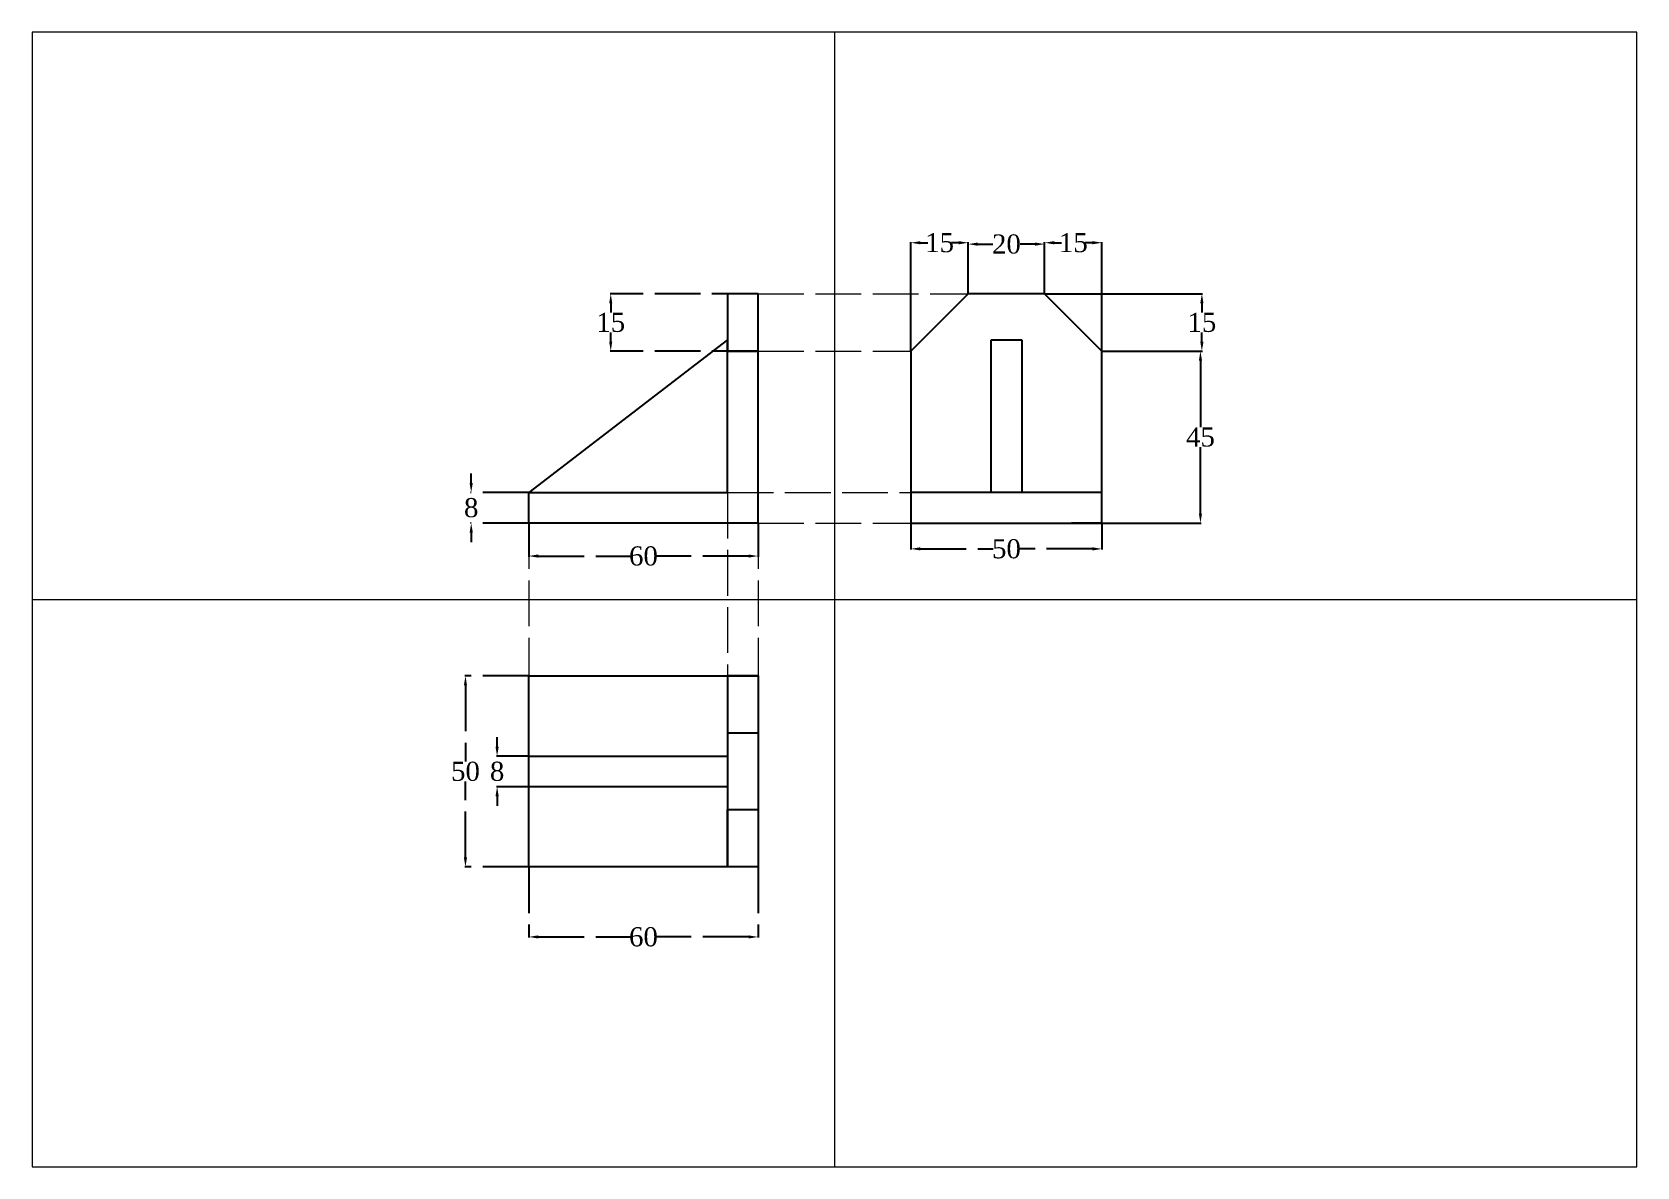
# Model space of a CAD drawing. Header units: millimetres. Extents: x 0 to 420, y 0 to 297.
import ezdxf

# ---------------------------------------------------------------- set-up
doc = ezdxf.new("R2010")
doc.units = ezdxf.units.MM
doc.header["$MEASUREMENT"] = 0
doc.linetypes.add('ACAD_ISO02W100', pattern=[15, 12, -3])
doc.styles.get("Standard").update_dxf_attribs({"font": 'times.ttf', "height": 5})
doc.dimstyles.get("Standard").update_dxf_attribs({"dimtxt": 5, "dimasz": 2.5, "dimexe": 0.18, "dimexo": 0.0625, "dimgap": 0.09, "dimtad": 0, "dimtih": 1, "dimtoh": 1, "dimdec": 0, "dimzin": 0, "dimdsep": 46, "dimtxsty": 'Standard', "dimcen": 0.09, "dimadec": 0, "dimazin": 0, "dimtfac": 1, "dimtdec": 0, "dimtofl": 0, "dimtmove": 0, "dimatfit": 3, "dimfxl": 1, "dimtolj": 1, "dimtzin": 0, "dimarcsym": 0})

# ---------------------------------------------------------------- blocks, each defined once
blk = doc.blocks.new('*D1')
at = {"color": 0, "lineweight": -2, "transparency": 16777216}
for p, q in [((280.06, 213.5), (305.95, 213.5)), ((305.77, 211), (305.77, 193.63)), ((305.77, 171), (305.77, 188.37)), ((280.06, 168.5), (305.95, 168.5))]:
    blk.add_line(p, q, dxfattribs=at)
at = {"color": 0, "lineweight": 15, "transparency": 16777216}
for points in [[(305.36, 211), (306.19, 211), (305.77, 213.5)], [(305.36, 171), (306.19, 171), (305.77, 168.5)]]:
    blk.add_solid(points, dxfattribs=at)
at = {"layer": 'Defpoints', "color": 0, "lineweight": 15, "transparency": 16777216}
for p in [(280, 213.5), (280, 168.5), (305.77, 168.5)]:
    blk.add_point(p, dxfattribs=at)
at = {"color": 0, "lineweight": 15, "transparency": 16777216, "insert": (305.77, 191), "char_height": 5, "attachment_point": 5}
blk.add_mtext('\\A1;45', dxfattribs=at)
blk = doc.blocks.new('*D2')
at = {"color": 0, "lineweight": -2, "transparency": 16777216}
for p, q in [((265.06, 228.5), (306.33, 228.5)), ((306.15, 226), (306.15, 223.63)), ((306.15, 216), (306.15, 218.37)), ((280.06, 213.5), (306.33, 213.5))]:
    blk.add_line(p, q, dxfattribs=at)
at = {"color": 0, "lineweight": 15, "transparency": 16777216}
for points in [[(305.73, 226), (306.57, 226), (306.15, 228.5)], [(305.73, 216), (306.57, 216), (306.15, 213.5)]]:
    blk.add_solid(points, dxfattribs=at)
at = {"layer": 'Defpoints', "color": 0, "lineweight": 15, "transparency": 16777216}
for p in [(265, 228.5), (280, 213.5), (306.15, 213.5)]:
    blk.add_point(p, dxfattribs=at)
at = {"color": 0, "lineweight": 15, "transparency": 16777216, "insert": (306.15, 221), "char_height": 5, "attachment_point": 5}
blk.add_mtext('\\A1;15', dxfattribs=at)
blk = doc.blocks.new('*D3')
at = {"color": 0, "lineweight": -2, "transparency": 16777216}
for p, q in [((265, 228.56), (265, 242.05)), ((267.5, 241.87), (269.39, 241.87)), ((277.5, 241.87), (275.61, 241.87)), ((280, 213.56), (280, 242.05))]:
    blk.add_line(p, q, dxfattribs=at)
at = {"color": 0, "lineweight": 15, "transparency": 16777216}
for points in [[(267.5, 242.29), (267.5, 241.45), (265, 241.87)], [(277.5, 242.29), (277.5, 241.45), (280, 241.87)]]:
    blk.add_solid(points, dxfattribs=at)
at = {"layer": 'Defpoints', "color": 0, "lineweight": 15, "transparency": 16777216}
for p in [(280, 241.87), (265, 228.5), (280, 213.5)]:
    blk.add_point(p, dxfattribs=at)
at = {"color": 0, "lineweight": 15, "transparency": 16777216, "insert": (272.5, 241.87), "char_height": 5, "attachment_point": 5}
blk.add_mtext('\\A1;15', dxfattribs=at)
blk = doc.blocks.new('*D4')
at = {"color": 0, "lineweight": -2, "transparency": 16777216}
for p, q in [((245, 228.56), (245, 241.69)), ((247.5, 241.51), (251.43, 241.51)), ((262.5, 241.51), (258.57, 241.51)), ((265, 228.56), (265, 241.69))]:
    blk.add_line(p, q, dxfattribs=at)
at = {"color": 0, "lineweight": 15, "transparency": 16777216}
for points in [[(247.5, 241.93), (247.5, 241.09), (245, 241.51)], [(262.5, 241.93), (262.5, 241.09), (265, 241.51)]]:
    blk.add_solid(points, dxfattribs=at)
at = {"layer": 'Defpoints', "color": 0, "lineweight": 15, "transparency": 16777216}
for p in [(265, 241.51), (245, 228.5), (265, 228.5)]:
    blk.add_point(p, dxfattribs=at)
at = {"color": 0, "lineweight": 15, "transparency": 16777216, "insert": (255, 241.51), "char_height": 5, "attachment_point": 5}
blk.add_mtext('\\A1;20', dxfattribs=at)
blk = doc.blocks.new('*D5')
at = {"color": 0, "lineweight": -2, "transparency": 16777216}
for p, q in [((230, 213.56), (230, 242.05)), ((232.5, 241.87), (234.39, 241.87)), ((242.5, 241.87), (240.61, 241.87)), ((245, 228.56), (245, 242.05))]:
    blk.add_line(p, q, dxfattribs=at)
at = {"color": 0, "lineweight": 15, "transparency": 16777216}
for points in [[(232.5, 242.29), (232.5, 241.45), (230, 241.87)], [(242.5, 242.29), (242.5, 241.45), (245, 241.87)]]:
    blk.add_solid(points, dxfattribs=at)
at = {"layer": 'Defpoints', "color": 0, "lineweight": 15, "transparency": 16777216}
for p in [(245, 241.87), (245, 228.5), (230, 213.5)]:
    blk.add_point(p, dxfattribs=at)
at = {"color": 0, "lineweight": 15, "transparency": 16777216, "insert": (237.5, 241.87), "char_height": 5, "attachment_point": 5}
blk.add_mtext('\\A1;15', dxfattribs=at)
blk = doc.blocks.new('*D6')
at = {"color": 0, "linetype": 'ACAD_ISO02W100', "lineweight": -2, "transparency": 16777216}
for p, q in [((114.92, 179), (114.92, 181.5)), ((129.94, 176.5), (114.74, 176.5)), ((129.94, 168.5), (114.74, 168.5)), ((114.92, 166), (114.92, 163.5))]:
    blk.add_line(p, q, dxfattribs=at)
at = {"color": 0, "linetype": 'ACAD_ISO02W100', "lineweight": 15, "transparency": 16777216}
for points in [[(114.51, 179), (115.34, 179), (114.92, 176.5)], [(114.51, 166), (115.34, 166), (114.92, 168.5)]]:
    blk.add_solid(points, dxfattribs=at)
at = {"layer": 'Defpoints', "color": 0, "linetype": 'ACAD_ISO02W100', "lineweight": 15, "transparency": 16777216}
for p in [(130, 176.5), (114.92, 168.5), (130, 168.5)]:
    blk.add_point(p, dxfattribs=at)
at = {"color": 0, "linetype": 'ACAD_ISO02W100', "lineweight": 15, "transparency": 16777216, "insert": (114.92, 172.5), "char_height": 5, "attachment_point": 5}
blk.add_mtext('\\A1;8', dxfattribs=at)
blk = doc.blocks.new('*D7')
at = {"color": 0, "linetype": 'ACAD_ISO02W100', "lineweight": -2, "transparency": 16777216}
for p, q in [((189.94, 228.5), (151.26, 228.5)), ((151.44, 226), (151.44, 223.63)), ((151.44, 216), (151.44, 218.37)), ((189.94, 213.5), (151.26, 213.5))]:
    blk.add_line(p, q, dxfattribs=at)
at = {"color": 0, "linetype": 'ACAD_ISO02W100', "lineweight": 15, "transparency": 16777216}
for points in [[(151.02, 226), (151.85, 226), (151.44, 228.5)], [(151.02, 216), (151.85, 216), (151.44, 213.5)]]:
    blk.add_solid(points, dxfattribs=at)
at = {"layer": 'Defpoints', "color": 0, "linetype": 'ACAD_ISO02W100', "lineweight": 15, "transparency": 16777216}
for p in [(151.44, 228.5), (190, 228.5), (190, 213.5)]:
    blk.add_point(p, dxfattribs=at)
at = {"color": 0, "linetype": 'ACAD_ISO02W100', "lineweight": 15, "transparency": 16777216, "insert": (151.44, 221), "char_height": 5, "attachment_point": 5}
blk.add_mtext('\\A1;15', dxfattribs=at)
blk = doc.blocks.new('*D8')
at = {"color": 0, "linetype": 'ACAD_ISO02W100', "lineweight": -2, "transparency": 16777216}
for p, q in [((130, 168.44), (130, 159.69)), ((190, 168.44), (190, 159.69)), ((132.5, 159.87), (156.51, 159.87)), ((187.5, 159.87), (163.49, 159.87))]:
    blk.add_line(p, q, dxfattribs=at)
at = {"color": 0, "linetype": 'ACAD_ISO02W100', "lineweight": 15, "transparency": 16777216}
for points in [[(132.5, 160.29), (132.5, 159.45), (130, 159.87)], [(187.5, 160.29), (187.5, 159.45), (190, 159.87)]]:
    blk.add_solid(points, dxfattribs=at)
at = {"layer": 'Defpoints', "color": 0, "linetype": 'ACAD_ISO02W100', "lineweight": 15, "transparency": 16777216}
for p in [(130, 168.5), (190, 168.5), (190, 159.87)]:
    blk.add_point(p, dxfattribs=at)
at = {"color": 0, "linetype": 'ACAD_ISO02W100', "lineweight": 15, "transparency": 16777216, "insert": (160, 159.87), "char_height": 5, "attachment_point": 5}
blk.add_mtext('\\A1;60', dxfattribs=at)
blk = doc.blocks.new('*D9')
at = {"color": 0, "linetype": 'ACAD_ISO02W100', "lineweight": -2, "transparency": 16777216}
for p, q in [((230, 168.44), (230, 161.57)), ((280, 168.44), (280, 161.57)), ((232.5, 161.75), (251.53, 161.75)), ((277.5, 161.75), (258.47, 161.75))]:
    blk.add_line(p, q, dxfattribs=at)
at = {"color": 0, "linetype": 'ACAD_ISO02W100', "lineweight": 15, "transparency": 16777216}
for points in [[(232.5, 162.17), (232.5, 161.33), (230, 161.75)], [(277.5, 162.17), (277.5, 161.33), (280, 161.75)]]:
    blk.add_solid(points, dxfattribs=at)
at = {"layer": 'Defpoints', "color": 0, "linetype": 'ACAD_ISO02W100', "lineweight": 15, "transparency": 16777216}
for p in [(230, 168.5), (280, 168.5), (280, 161.75)]:
    blk.add_point(p, dxfattribs=at)
at = {"color": 0, "linetype": 'ACAD_ISO02W100', "lineweight": 15, "transparency": 16777216, "insert": (255, 161.75), "char_height": 5, "attachment_point": 5}
blk.add_mtext('\\A1;50', dxfattribs=at)
blk = doc.blocks.new('*D10')
at = {"color": 0, "linetype": 'ACAD_ISO02W100', "lineweight": -2, "transparency": 16777216}
for p, q in [((129.94, 128.5), (113.24, 128.5)), ((113.42, 126), (113.42, 106.13)), ((113.42, 81), (113.42, 100.87)), ((129.94, 78.5), (113.24, 78.5))]:
    blk.add_line(p, q, dxfattribs=at)
at = {"color": 0, "linetype": 'ACAD_ISO02W100', "lineweight": 15, "transparency": 16777216}
for points in [[(113, 126), (113.83, 126), (113.42, 128.5)], [(113, 81), (113.83, 81), (113.42, 78.5)]]:
    blk.add_solid(points, dxfattribs=at)
at = {"layer": 'Defpoints', "color": 0, "linetype": 'ACAD_ISO02W100', "lineweight": 15, "transparency": 16777216}
for p in [(130, 128.5), (113.42, 78.5), (130, 78.5)]:
    blk.add_point(p, dxfattribs=at)
at = {"color": 0, "linetype": 'ACAD_ISO02W100', "lineweight": 15, "transparency": 16777216, "insert": (113.42, 103.5), "char_height": 5, "attachment_point": 5}
blk.add_mtext('\\A1;50', dxfattribs=at)
blk = doc.blocks.new('*D11')
at = {"color": 0, "linetype": 'ACAD_ISO02W100', "lineweight": -2, "transparency": 16777216}
for p, q in [((130, 78.44), (130, 60.01)), ((190, 78.44), (190, 60.01)), ((132.5, 60.19), (156.51, 60.19)), ((187.5, 60.19), (163.49, 60.19))]:
    blk.add_line(p, q, dxfattribs=at)
at = {"color": 0, "linetype": 'ACAD_ISO02W100', "lineweight": 15, "transparency": 16777216}
for points in [[(132.5, 60.6), (132.5, 59.77), (130, 60.19)], [(187.5, 60.6), (187.5, 59.77), (190, 60.19)]]:
    blk.add_solid(points, dxfattribs=at)
at = {"layer": 'Defpoints', "color": 0, "linetype": 'ACAD_ISO02W100', "lineweight": 15, "transparency": 16777216}
for p in [(130, 78.5), (190, 78.5), (190, 60.19)]:
    blk.add_point(p, dxfattribs=at)
at = {"color": 0, "linetype": 'ACAD_ISO02W100', "lineweight": 15, "transparency": 16777216, "insert": (160, 60.19), "char_height": 5, "attachment_point": 5}
blk.add_mtext('\\A1;60', dxfattribs=at)
blk = doc.blocks.new('*D12')
at = {"color": 0, "linetype": 'ACAD_ISO02W100', "lineweight": -2, "transparency": 16777216}
for p, q in [((121.7, 110), (121.7, 112.5)), ((129.94, 107.5), (121.52, 107.5)), ((129.94, 99.5), (121.52, 99.5)), ((121.7, 97), (121.7, 94.5))]:
    blk.add_line(p, q, dxfattribs=at)
at = {"color": 0, "linetype": 'ACAD_ISO02W100', "lineweight": 15, "transparency": 16777216}
for points in [[(121.28, 110), (122.12, 110), (121.7, 107.5)], [(121.28, 97), (122.12, 97), (121.7, 99.5)]]:
    blk.add_solid(points, dxfattribs=at)
at = {"layer": 'Defpoints', "color": 0, "linetype": 'ACAD_ISO02W100', "lineweight": 15, "transparency": 16777216}
for p in [(121.7, 107.5), (130, 107.5), (130, 99.5)]:
    blk.add_point(p, dxfattribs=at)
at = {"color": 0, "linetype": 'ACAD_ISO02W100', "lineweight": 15, "transparency": 16777216, "insert": (121.7, 103.5), "char_height": 5, "attachment_point": 5}
blk.add_mtext('\\A1;8', dxfattribs=at)

msp = doc.modelspace()

# ---------------------------------------------------------------- linework, layer by layer
at = {"lineweight": 15}
for p, q in [((210, 297), (210, 0)), ((0, 148.5), (420, 148.5))]:
    msp.add_line(p, q, dxfattribs=at)
for p, q in [((190, 228.5), (182, 228.5)), ((182, 228.5), (182, 213.5)), ((190, 213.5), (190, 228.5)), ((245, 228.5), (230, 213.5)), ((265, 228.5), (245, 228.5)), ((265, 228.5), (280, 213.5)), ((182, 216.5), (130, 176.5)), ((182, 176.5), (182, 216.5)), ((251, 176.5), (251, 216.5)), ((251, 216.5), (255, 216.5)), ((255, 216.5), (259, 216.5)), ((259, 216.5), (259, 176.5)), ((182, 176.5), (182, 213.5)), ((182, 213.5), (190, 213.5)), ((190, 168.5), (190, 213.5)), ((230, 213.5), (230, 168.5)), ((280, 168.5), (280, 213.5)), ((130, 168.5), (130, 176.5)), ((130, 176.5), (182, 176.5)), ((280, 176.5), (230, 176.5)), ((259, 176.5), (251, 176.5)), ((280, 168.5), (280, 176.5)), ((190, 168.5), (130, 168.5)), ((230, 168.5), (280, 168.5)), ((280, 168.5), (272, 168.5)), ((130, 78.5), (130, 128.5)), ((130, 128.5), (190, 128.5)), ((190, 128.5), (182, 128.5)), ((182, 128.5), (182, 78.5)), ((190, 128.5), (190, 78.5)), ((190, 128.5), (190, 113.5)), ((190, 113.5), (182, 113.5)), ((130, 103.5), (130, 107.5)), ((130, 107.5), (182, 107.5)), ((182, 107.5), (182, 99.5)), ((182, 99.5), (130, 99.5)), ((182, 78.5), (182, 93.5)), ((182, 93.5), (190, 93.5)), ((190, 78.5), (130, 78.5))]:
    msp.add_line(p, q)
at = {"color": 240, "linetype": 'ACAD_ISO02W100', "lineweight": 15, "true_color": 0xed1f24}
for p, q in [((190, 228.5), (245, 228.5)), ((190, 213.5), (230, 213.5)), ((182, 176.5), (230, 176.5)), ((182, 176.5), (182, 128.5)), ((130, 168.5), (130, 128.5)), ((190, 168.5), (230, 168.5)), ((190, 168.5), (190, 128.5))]:
    msp.add_line(p, q, dxfattribs=at)
at = {"lineweight": 15}
msp.add_lwpolyline([(0, 0), (420, 0), (420, 297), (0, 297)], close=True, dxfattribs=at)

# ---------------------------------------------------------------- dimensions: what is measured, and where the dimension line sits
for base, p1, p2, picture, middle in [((245, 241.87), (230, 213.5), (245, 228.5), '*D5', (237.5, 241.87)), ((265, 241.51), (245, 228.5), (265, 228.5), '*D4', (255, 241.51)), ((280, 241.87), (265, 228.5), (280, 213.5), '*D3', (272.5, 241.87))]:
    dim = msp.add_linear_dim(base=base, p1=p1, p2=p2, dimstyle='Standard', dxfattribs=at)
    dim.commit()
    dim.dimension.update_dxf_attribs({"geometry": picture, "text_midpoint": middle})
at = {"linetype": 'ACAD_ISO02W100', "lineweight": 15}
for base, p1, p2, picture, middle in [((151.44, 228.5), (190, 213.5), (190, 228.5), '*D7', (151.44, 221)), ((114.92, 168.5), (130, 176.5), (130, 168.5), '*D6', (114.92, 172.5)), ((113.42, 78.5), (130, 128.5), (130, 78.5), '*D10', (113.42, 103.5)), ((121.7, 107.5), (130, 99.5), (130, 107.5), '*D12', (121.7, 103.5))]:
    dim = msp.add_linear_dim(base=base, p1=p1, p2=p2, angle=90, dimstyle='Standard', dxfattribs=at)
    dim.commit()
    dim.dimension.update_dxf_attribs({"geometry": picture, "text_midpoint": middle})
at = {"lineweight": 15}
for base, p1, p2, picture, middle in [((306.15, 213.5), (265, 228.5), (280, 213.5), '*D2', (306.15, 221)), ((305.77, 168.5), (280, 213.5), (280, 168.5), '*D1', (305.77, 191))]:
    dim = msp.add_linear_dim(base=base, p1=p1, p2=p2, angle=90, dimstyle='Standard', dxfattribs=at)
    dim.commit()
    dim.dimension.update_dxf_attribs({"geometry": picture, "text_midpoint": middle})
at = {"linetype": 'ACAD_ISO02W100', "lineweight": 15}
for base, p1, p2, picture, middle in [((190, 159.87), (130, 168.5), (190, 168.5), '*D8', (160, 159.87)), ((280, 161.75), (230, 168.5), (280, 168.5), '*D9', (255, 161.75)), ((190, 60.19), (130, 78.5), (190, 78.5), '*D11', (160, 60.19))]:
    dim = msp.add_linear_dim(base=base, p1=p1, p2=p2, dimstyle='Standard', dxfattribs=at)
    dim.commit()
    dim.dimension.update_dxf_attribs({"geometry": picture, "text_midpoint": middle})

doc.saveas('drawing.dxf')
